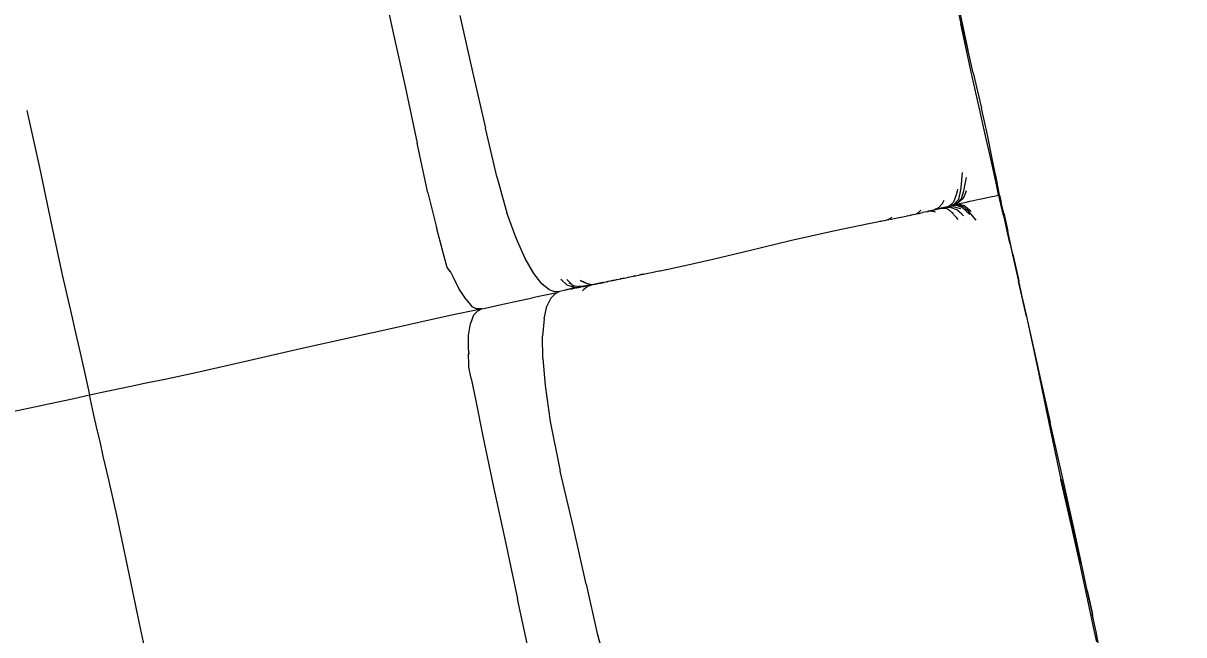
# Model space of a CAD drawing. Header units: millimetres. Extents: x 755110 to 820807, y -116979 to -66610.
# Drawn here: x 777270 to 778105, y -101877 to -101437 of the extents above; entities that cross this region are included whole.
import ezdxf

# ---------------------------------------------------------------- set-up
doc = ezdxf.new("R2010")
doc.units = ezdxf.units.MM
doc.header["$MEASUREMENT"] = 0
doc.layers.add('New_Dimensioning - General', color=7, linetype='Continuous')
doc.layers.add('New_Dimensioning - General_Pen_No__1', color=7, linetype='Continuous', lineweight=13)
doc.layers.add('New_Interior - Furniture _Pen_No__1', color=7, linetype='Continuous', lineweight=13)
doc.styles.add('GENERATED_STYLE_1', font='')
doc.styles.get('GENERATED_STYLE_1').set_extended_font_data('Arial')
doc.dimstyles.new('GENERATED_STYLE__1', dxfattribs={"dimtxt": 200, "dimasz": 95, "dimexe": 0.18, "dimexo": 0.0625, "dimgap": 0, "dimtad": 1, "dimdec": 0, "dimzin": 0, "dimdsep": 46, "dimtxsty": 'GENERATED_STYLE_1', "dimblk": 'ARROWHEAD_2', "dimblk1": 'ARROWHEAD_2', "dimblk2": 'ARROWHEAD_2', "dimcen": 0.09, "dimse1": 1, "dimse2": 1, "dimclrd": 7, "dimclre": 7, "dimclrt": 7, "dimadec": 0, "dimazin": 0, "dimtfac": 1, "dimtdec": 4, "dimtmove": 0, "dimatfit": 3, "dimfxl": 0, "dimtolj": 1, "dimtzin": 0, "dimarcsym": 0})

# ---------------------------------------------------------------- blocks, each defined once
blk = doc.blocks.new('*D178')
at = {"layer": 'New_Dimensioning - General_Pen_No__1', "color": 7, "linetype": 'Continuous', "lineweight": 13}
for p, q in [((779626.86, -97415.32), (778927.86, -94241.38)), ((779718.41, -97395.16), (779535.3, -97435.48)), ((779558.06, -97393.52), (779695.65, -97437.12)), ((780916.24, -103270.02), (779626.86, -97415.32)), ((781007.8, -103249.86), (780824.68, -103290.18)), ((780847.44, -103248.22), (780985.04, -103291.82)), ((781545.34, -106126.57), (780916.24, -103270.02))]:
    blk.add_line(p, q, dxfattribs=at)
at = {"layer": 'New_Dimensioning - General_Pen_No__1', "color": 7, "lineweight": 13, "insert": (780306.03, -100685.21), "char_height": 200, "attachment_point": 7, "rotation": 102.42002, "style": 'GENERATED_STYLE_1'}
blk.add_mtext('\\A1;{\\pql;\\fArial|b0|i0|c0|p34;5\xa0995}', dxfattribs=at)
blk = doc.blocks.new('ARROWHEAD_2')
at = {"color": 0, "linetype": 'Continuous', "lineweight": 0}
for p, q in [((-0.3781, -0.655), (0.3781, 0.655)), ((0, 0), (-1, 0))]:
    blk.add_line(p, q, dxfattribs=at)
blk = doc.blocks.new('*D181')
at = {"layer": 'New_Dimensioning - General_Pen_No__1', "color": 7, "linetype": 'Continuous', "lineweight": 13}
for p, q in [((779709.14, -94069.32), (779695.99, -94009.62)), ((779800.69, -94049.15), (779617.58, -94089.48)), ((779777.93, -94091.11), (779640.34, -94047.52)), ((783004.75, -109033.72), (779709.14, -94069.32)), ((783096.31, -109013.55), (782913.2, -109053.88)), ((782935.96, -109011.92), (783073.55, -109055.51)), ((783017.9, -109093.41), (783004.75, -109033.72))]:
    blk.add_line(p, q, dxfattribs=at)
at = {"layer": 'New_Dimensioning - General_Pen_No__1', "color": 7, "lineweight": 13, "insert": (781407.75, -101968.17), "char_height": 200, "attachment_point": 7, "rotation": 102.42002, "style": 'GENERATED_STYLE_1'}
blk.add_mtext('\\A1;{\\pql;\\fArial|b0|i0|c0|p34;15\xa0323}', dxfattribs=at)

msp = doc.modelspace()

# ---------------------------------------------------------------- linework, layer by layer
at = {"layer": 'New_Interior - Furniture _Pen_No__1', "color": 7, "linetype": 'Continuous', "lineweight": 13}
for p, q in [((777936.3, -101396.11), (777944.85, -101436.97)), ((777937, -101395.91), (777945.89, -101436.72)), ((777528.08, -101406.04), (777535.64, -101441.48)), ((777584.12, -101431.03), (777593.11, -101471.63)), ((777535.64, -101441.48), (777544.65, -101482.07)), ((777952.51, -101472.8), (777944.85, -101436.97)), ((777953.84, -101472.32), (777945.57, -101436.63)), ((777945.89, -101436.72), (777950.05, -101455.98)), ((777593.11, -101471.63), (777602.63, -101512.28)), ((777958.33, -101498.35), (777952.51, -101472.8)), ((777953.84, -101472.32), (777959.8, -101497.76)), ((777544.65, -101482.07), (777553.38, -101522.9)), ((777272.33, -101499.52), (777281.43, -101540.49)), ((777962.73, -101517.57), (777958.33, -101498.35)), ((777964.04, -101517.03), (777959.8, -101497.76)), ((777611.06, -101547.93), (777602.63, -101512.28)), ((777967.51, -101533.9), (777964.04, -101517.03)), ((777561.1, -101558.6), (777553.38, -101522.9)), ((777966.52, -101534.31), (777962.73, -101517.57)), ((777970.07, -101546.96), (777967.51, -101533.9)), ((777281.43, -101540.49), (777290.08, -101581.75)), ((777969.4, -101547.27), (777966.52, -101534.31)), ((777611.06, -101547.93), (777618.03, -101573.2)), ((777945.98, -101543.96), (777944.9, -101554.91)), ((777948.79, -101547.79), (777947.14, -101556.09)), ((777970.25, -101547.35), (777969.27, -101542.85)), ((777971.07, -101555.1), (777969.4, -101547.27)), ((777971.38, -101554.84), (777970.07, -101546.96)), ((777971.71, -101555.18), (777970.25, -101547.35)), ((777561.1, -101558.6), (777567.25, -101583.73)), ((777942.16, -101557.63), (777941.6, -101560.13)), ((777942.46, -101556.08), (777942.16, -101557.63)), ((777944.77, -101556.67), (777943.29, -101563.56)), ((777944.9, -101554.91), (777944.77, -101556.67)), ((777946.77, -101557.55), (777945.13, -101563)), ((777948.35, -101558.63), (777946.54, -101562.81)), ((777947.14, -101556.09), (777946.77, -101557.55)), ((777948.71, -101557.33), (777948.35, -101558.63)), ((777972.12, -101560.38), (777971.07, -101555.1)), ((777972.21, -101560.36), (777971.17, -101555.58)), ((777972.26, -101560.08), (777971.38, -101554.84)), ((777972.69, -101560.41), (777971.71, -101555.18)), ((777928.75, -101569.49), (777931.7, -101566.42)), ((777931.7, -101566.42), (777932.15, -101565.44)), ((777932.15, -101565.44), (777932.95, -101564)), ((777939.46, -101567.43), (777936.38, -101568.19)), ((777939.71, -101565.44), (777936.65, -101567.97)), ((777938.73, -101567.61), (777939.48, -101567.77)), ((777939.93, -101567.19), (777939.46, -101567.43)), ((777942.9, -101567.47), (777939.52, -101567.39)), ((777939.7, -101567.3), (777940.86, -101567.43)), ((777941.6, -101560.13), (777939.71, -101565.44)), ((777943.29, -101563.56), (777939.93, -101567.19)), ((777940.01, -101567.11), (777940.37, -101567.01)), ((777940.12, -101567.07), (777940.03, -101567.09)), ((777941.6, -101566.36), (777940.12, -101567.07)), ((777940.26, -101567.04), (777940.12, -101567.07)), ((777942.06, -101566.19), (777940.24, -101566.86)), ((777941.63, -101566.35), (777940.26, -101567.04)), ((777940.36, -101567.02), (777940.26, -101567.04)), ((777940.37, -101567.01), (777940.36, -101567.02)), ((777940.37, -101567.01), (777940.58, -101566.97)), ((777940.58, -101566.97), (777940.75, -101566.93)), ((777944.2, -101567.08), (777940.58, -101566.97)), ((777940.75, -101566.93), (777941.75, -101566.74)), ((777941.75, -101566.74), (777943.7, -101566.4)), ((777945.13, -101563), (777942.06, -101566.19)), ((777943.57, -101565.42), (777942.15, -101566.1)), ((777946.9, -101568.7), (777942.9, -101567.47)), ((777946.54, -101562.81), (777943.57, -101565.42)), ((777943.75, -101565.28), (777943.69, -101565.31)), ((777943.7, -101566.4), (777946.32, -101565.93)), ((777947.85, -101568.14), (777944.2, -101567.08)), ((777946.32, -101565.93), (777948.95, -101565.35)), ((777948.95, -101565.35), (777951.41, -101564.78)), ((777951.41, -101564.78), (777953.76, -101564.24)), ((777953.76, -101564.24), (777955.95, -101563.77)), ((777955.95, -101563.77), (777958.04, -101563.32)), ((777958.04, -101563.32), (777959.77, -101562.93)), ((777959.77, -101562.93), (777960.85, -101562.72)), ((777960.85, -101562.72), (777961.97, -101562.48)), ((777961.97, -101562.48), (777963.82, -101562.08)), ((777963.82, -101562.08), (777966.04, -101561.61)), ((777966.04, -101561.61), (777968.94, -101561.03)), ((777968.94, -101561.03), (777971.12, -101560.59)), ((777971.12, -101560.59), (777971.89, -101560.43)), ((777971.89, -101560.43), (777971.97, -101560.41)), ((777971.97, -101560.41), (777972.12, -101560.38)), ((777972.12, -101560.38), (777972.21, -101560.36)), ((777973.48, -101565.84), (777972.21, -101560.36)), ((777973.52, -101565.24), (777972.26, -101560.08)), ((777972.69, -101560.41), (777974.02, -101565.56)), ((777973.69, -101566.76), (777973.48, -101565.84)), ((777975.43, -101572.99), (777973.52, -101565.24)), ((777975.67, -101575.15), (777973.69, -101566.76)), ((777976, -101573.3), (777974.02, -101565.56)), ((777624.61, -101591.39), (777618.03, -101573.2)), ((777899.16, -101576.74), (777903.2, -101575.91)), ((777903.2, -101575.91), (777906.27, -101575.28)), ((777906.27, -101575.28), (777907.6, -101575)), ((777906.51, -101575.23), (777906.27, -101575.28)), ((777907.6, -101575), (777908.61, -101574.78)), ((777908.61, -101574.78), (777910.75, -101574.33)), ((777908.63, -101574.78), (777908.61, -101574.78)), ((777910.12, -101574.46), (777908.63, -101574.78)), ((777910.75, -101574.33), (777913.11, -101573.84)), ((777911.1, -101574.26), (777910.75, -101574.33)), ((777913.1, -101573.84), (777914.86, -101572.28)), ((777913.11, -101573.84), (777914.79, -101573.49)), ((777914.79, -101573.49), (777916.34, -101573.15)), ((777914.86, -101572.28), (777916.14, -101571.14)), ((777916.34, -101573.15), (777917.34, -101572.93)), ((777918.79, -101572.62), (777917.37, -101572.93)), ((777919.96, -101572.36), (777918.79, -101572.62)), ((777919.97, -101572.35), (777919.96, -101572.36)), ((777919.97, -101572.35), (777920.86, -101572.16)), ((777921.4, -101572.02), (777920.85, -101572.15)), ((777920.86, -101572.16), (777921.33, -101572.05)), ((777921.33, -101572.05), (777921.78, -101571.95)), ((777921.94, -101571.89), (777921.4, -101572.02)), ((777921.78, -101571.95), (777922.47, -101571.78)), ((777922.77, -101571.7), (777921.94, -101571.89)), ((777922.47, -101571.78), (777923.64, -101571.5)), ((777922.47, -101571.78), (777925.31, -101572.27)), ((777923.74, -101571.46), (777922.77, -101571.7)), ((777923.74, -101571.47), (777924.84, -101571.21)), ((777924.69, -101571.24), (777927.76, -101569.98)), ((777924.84, -101571.21), (777925.6, -101571.03)), ((777926.61, -101572.64), (777925.31, -101572.27)), ((777925.6, -101571.03), (777926.01, -101570.93)), ((777925.62, -101571.02), (777927.62, -101570.05)), ((777926.54, -101570.8), (777926.01, -101570.92)), ((777926.01, -101570.93), (777926.16, -101570.9)), ((777926.16, -101570.9), (777926.69, -101570.76)), ((777927.25, -101570.22), (777926.54, -101570.8)), ((777927.5, -101570.56), (777926.54, -101570.8)), ((777927.5, -101570.56), (777928.21, -101570.4)), ((777928.75, -101569.49), (777927.76, -101569.98)), ((777928.57, -101570.3), (777928.2, -101570.39)), ((777929.71, -101570.02), (777928.57, -101570.3)), ((777928.58, -101570.31), (777930, -101569.95)), ((777930, -101569.95), (777930.84, -101569.74)), ((777930.75, -101569.75), (777930, -101569.94)), ((777934.66, -101570.09), (777930, -101569.95)), ((777931.75, -101569.51), (777930.84, -101569.74)), ((777932.31, -101569.34), (777931.75, -101569.51)), ((777932.29, -101569.35), (777932.32, -101569.34)), ((777932.31, -101569.34), (777936.19, -101568.34)), ((777932.34, -101569.33), (777932.86, -101569.21)), ((777932.86, -101569.21), (777933.22, -101569.11)), ((777933.22, -101569.11), (777933.35, -101569.07)), ((777933.59, -101569.01), (777937.2, -101569.07)), ((777933.99, -101568.91), (777936.12, -101569.05)), ((777934.33, -101568.83), (777935.01, -101568.98)), ((777937.45, -101571.92), (777934.66, -101570.09)), ((777936.19, -101568.34), (777936.65, -101567.97)), ((777936.2, -101568.33), (777940.18, -101568.72)), ((777936.34, -101568.23), (777938.15, -101568.53)), ((777937.75, -101569.17), (777937.2, -101569.07)), ((777937.83, -101572.15), (777937.45, -101571.92)), ((777937.75, -101569.17), (777941.8, -101570.74)), ((777941.68, -101576.39), (777937.83, -101572.15)), ((777941.8, -101567.79), (777938.13, -101567.75)), ((777939.43, -101573.64), (777938.44, -101572.81)), ((777940.18, -101568.72), (777944.69, -101570.11)), ((777945.95, -101569.19), (777941.8, -101567.79)), ((777945.73, -101574.06), (777941.8, -101570.74)), ((777946.95, -101575.31), (777945.73, -101574.06)), ((777951.32, -101574.29), (777945.95, -101569.19)), ((777950.98, -101572.28), (777946.9, -101568.7)), ((777947.85, -101568.14), (777951.33, -101571.15)), ((777948.57, -101570.17), (777950.35, -101571.63)), ((777951.5, -101574.27), (777949.78, -101572.83)), ((777950.98, -101572.28), (777950.35, -101571.63)), ((777955.89, -101578.51), (777950.98, -101572.28)), ((777952.24, -101572.17), (777951.33, -101571.15)), ((777951.84, -101573.38), (777951.87, -101573.41)), ((777978.38, -101586.05), (777975.43, -101572.99)), ((777975.57, -101575.06), (777978.46, -101587.36)), ((777975.67, -101575.15), (777978.42, -101587.19)), ((777976, -101573.3), (777978.88, -101586.28)), ((777290.08, -101581.75), (777297.79, -101617.84)), ((777571.81, -101600.86), (777567.25, -101583.73)), ((777853.1, -101586.07), (777877.54, -101581.12)), ((777877.54, -101581.11), (777877.31, -101581.16)), ((777877.54, -101581.12), (777886.99, -101579.23)), ((777887.77, -101579.07), (777886.67, -101579.29)), ((777886.99, -101579.23), (777887.85, -101579.06)), ((777887.82, -101579.06), (777887.77, -101579.07)), ((777890.03, -101578.82), (777887.86, -101579.06)), ((777892.02, -101578.24), (777890.03, -101578.82)), ((777892.02, -101578.24), (777895.49, -101576.25)), ((777892.67, -101578.07), (777892.13, -101578.18)), ((777892.69, -101578.07), (777892.99, -101578)), ((777894.33, -101577.73), (777892.99, -101578)), ((777894.33, -101577.73), (777894.91, -101577.61)), ((777894.91, -101577.61), (777899.16, -101576.74)), ((777943.01, -101577.9), (777941.68, -101576.39)), ((777631.19, -101605.92), (777624.61, -101591.39)), ((777822.04, -101593.13), (777853.1, -101586.07)), ((777853.03, -101586.08), (777853, -101586.09)), ((777978.24, -101586.25), (777978.22, -101586.16)), ((777980.14, -101594.73), (777978.24, -101586.25)), ((777982.27, -101602.83), (777978.38, -101586.05)), ((777978.46, -101587.36), (777982.1, -101603.38)), ((777982.4, -101603.15), (777978.88, -101586.28)), ((777574.97, -101612.55), (777571.81, -101600.86)), ((777766.42, -101606.5), (777792.44, -101600.27)), ((777792.44, -101600.27), (777822.04, -101593.13)), ((777822.04, -101593.13), (777821.96, -101593.15)), ((777637.48, -101616.84), (777631.19, -101605.92)), ((777746.17, -101611.02), (777766.42, -101606.5)), ((777982.1, -101603.38), (777986.45, -101622.31)), ((777982.27, -101602.83), (777986.65, -101622.07)), ((777982.4, -101603.15), (777982.91, -101605.67)), ((777577.42, -101615.55), (777574.97, -101612.55)), ((777579.58, -101619.67), (777577.32, -101615.36)), ((777643.21, -101624.2), (777637.48, -101616.84)), ((777714.71, -101617.56), (777713.16, -101617.89)), ((777713.62, -101617.8), (777716.36, -101617.23)), ((777716.36, -101617.23), (777714.71, -101617.56)), ((777716.36, -101617.23), (777719.4, -101616.6)), ((777719.4, -101616.6), (777722.44, -101615.96)), ((777719.44, -101616.59), (777719.4, -101616.6)), ((777722.44, -101615.96), (777725.22, -101615.39)), ((777725.22, -101615.39), (777727.33, -101614.96)), ((777727.33, -101614.96), (777728.34, -101614.75)), ((777728.34, -101614.75), (777733.04, -101613.79)), ((777733.03, -101613.78), (777732.79, -101613.83)), ((777733.04, -101613.79), (777746.17, -101611.02)), ((777297.79, -101617.84), (777303.59, -101643.42)), ((777583.41, -101627.52), (777579.58, -101619.67)), ((777648.22, -101628.41), (777643.21, -101624.2)), ((777657.93, -101622.17), (777656.73, -101621.04)), ((777657.93, -101622.17), (777660.37, -101624.22)), ((777661.17, -101624.86), (777660.37, -101624.22)), ((777662.37, -101622.42), (777661.12, -101621.12)), ((777661.17, -101624.86), (777663.91, -101626.01)), ((777662.37, -101622.42), (777664.66, -101624.66)), ((777663.96, -101624.22), (777662.94, -101623.63)), ((777663.91, -101626.01), (777664.54, -101626.26)), ((777664.66, -101624.66), (777663.96, -101624.22)), ((777664.66, -101624.66), (777665.63, -101625.31)), ((777665.63, -101625.31), (777668.64, -101625.93)), ((777668.64, -101625.93), (777669.56, -101626.11)), ((777670.53, -101626.07), (777669.56, -101626.11)), ((777669.56, -101626.11), (777672.83, -101626.1)), ((777673.8, -101625.89), (777670.53, -101626.07)), ((777672.05, -101626.24), (777670.57, -101626.1)), ((777670.64, -101621.6), (777671.91, -101622.34)), ((777671.91, -101622.34), (777672.6, -101622.65)), ((777671.91, -101622.34), (777674.35, -101623.62)), ((777675.52, -101623.89), (777672.6, -101622.65)), ((777672.94, -101626.07), (777673.08, -101626.04)), ((777673.08, -101626.04), (777674.18, -101625.83)), ((777673.8, -101625.89), (777673.22, -101626.01)), ((777674.73, -101625.71), (777673.8, -101625.89)), ((777674.18, -101625.83), (777674.9, -101625.7)), ((777675.36, -101625.59), (777674.73, -101625.71)), ((777674.9, -101625.7), (777675.79, -101625.52)), ((777676.01, -101625.46), (777675.36, -101625.59)), ((777675.5, -101626.58), (777676.38, -101626.02)), ((777676.24, -101624.19), (777675.52, -101623.89)), ((777675.79, -101625.52), (777677.46, -101625.18)), ((777676.95, -101625.27), (777676.01, -101625.46)), ((777679.2, -101624.83), (777676.24, -101624.19)), ((777676.38, -101626.02), (777679.04, -101624.86)), ((777676.38, -101626.02), (777677.17, -101625.71)), ((777678.06, -101625.05), (777676.95, -101625.27)), ((777677.17, -101625.71), (777679.7, -101624.75)), ((777677.46, -101625.18), (777679.04, -101624.86)), ((777677.52, -101625.17), (777677.52, -101625.16)), ((777679.2, -101624.83), (777678.06, -101625.05)), ((777679.04, -101624.86), (777679.7, -101624.75)), ((777680.36, -101624.6), (777679.2, -101624.83)), ((777679.7, -101624.75), (777680.01, -101624.69)), ((777680.01, -101624.69), (777680.55, -101624.58)), ((777681.54, -101624.37), (777680.36, -101624.6)), ((777680.55, -101624.58), (777681.46, -101624.4)), ((777681.46, -101624.4), (777682.84, -101624.14)), ((777682.71, -101624.15), (777681.54, -101624.37)), ((777683.8, -101623.94), (777682.71, -101624.15)), ((777682.84, -101624.14), (777684.32, -101623.86)), ((777684.85, -101623.75), (777683.8, -101623.94)), ((777684.32, -101623.86), (777685.5, -101623.64)), ((777685.83, -101623.56), (777684.85, -101623.75)), ((777685.5, -101623.64), (777686.4, -101623.47)), ((777686.85, -101623.37), (777685.83, -101623.56)), ((777686.4, -101623.47), (777686.85, -101623.38)), ((777687.02, -101623.33), (777686.85, -101623.37)), ((777687.02, -101623.34), (777687.94, -101623.16)), ((777689.2, -101622.91), (777687.94, -101623.16)), ((777690.65, -101622.6), (777689.2, -101622.91)), ((777690.16, -101622.71), (777690.65, -101622.6)), ((777691.64, -101622.39), (777690.65, -101622.6)), ((777691.65, -101622.4), (777692.91, -101622.13)), ((777692.91, -101622.13), (777694.29, -101621.85)), ((777694.18, -101621.86), (777693.13, -101622.09)), ((777695.56, -101621.57), (777694.18, -101621.86)), ((777694.29, -101621.85), (777696.53, -101621.37)), ((777696.53, -101621.37), (777698.63, -101620.94)), ((777697.1, -101621.24), (777696.53, -101621.37)), ((777698.63, -101620.93), (777698.62, -101620.93)), ((777698.63, -101620.94), (777699.59, -101620.73)), ((777699.59, -101620.73), (777700.12, -101620.63)), ((777700.01, -101620.63), (777699.59, -101620.73)), ((777701.13, -101620.41), (777700.01, -101620.63)), ((777700.12, -101620.63), (777700.98, -101620.45)), ((777700.98, -101620.45), (777701.88, -101620.25)), ((777701.88, -101620.25), (777701.13, -101620.41)), ((777701.88, -101620.25), (777702.53, -101620.11)), ((777702.53, -101620.11), (777703.55, -101619.89)), ((777703.55, -101619.89), (777705.57, -101619.48)), ((777703.64, -101619.87), (777703.55, -101619.89)), ((777705.57, -101619.48), (777705.17, -101619.56)), ((777705.57, -101619.48), (777707.7, -101619.04)), ((777707.7, -101619.04), (777709.06, -101618.75)), ((777709.06, -101618.75), (777709.91, -101618.58)), ((777709.14, -101618.73), (777709.06, -101618.74)), ((777709.91, -101618.57), (777709.14, -101618.73)), ((777709.91, -101618.58), (777710.54, -101618.45)), ((777710.54, -101618.45), (777711.55, -101618.22)), ((777711.55, -101618.22), (777713.62, -101617.8)), ((777711.61, -101618.21), (777711.55, -101618.22)), ((777992.28, -101647.8), (777986.45, -101622.31)), ((777991.09, -101642.38), (777986.65, -101622.07)), ((777588.6, -101635.54), (777583.41, -101627.52)), ((777623.9, -101637.04), (777636.43, -101634.36)), ((777653.88, -101630.7), (777636.43, -101634.36)), ((777649.55, -101634.46), (777646.81, -101640.35)), ((777648.22, -101628.41), (777652.38, -101629.83)), ((777649.55, -101634.46), (777652.96, -101631.14)), ((777655.59, -101629.87), (777652.38, -101629.83)), ((777652.96, -101631.14), (777656.12, -101629.61)), ((777656.12, -101629.61), (777660.07, -101628.58)), ((777660.07, -101628.58), (777664.82, -101627.61)), ((777660.44, -101628.5), (777660.33, -101628.52)), ((777665.1, -101627.54), (777660.44, -101628.5)), ((777664.73, -101627.94), (777664.03, -101628.29)), ((777665.3, -101626.48), (777664.54, -101626.26)), ((777664.54, -101626.26), (777667.4, -101627.13)), ((777664.73, -101627.94), (777667.13, -101627.19)), ((777664.82, -101627.61), (777667.13, -101627.19)), ((777666.94, -101627.22), (777665.1, -101627.54)), ((777667.96, -101627.03), (777665.3, -101626.48)), ((777667.13, -101627.18), (777666.94, -101627.22)), ((777667.13, -101627.19), (777667.4, -101627.14)), ((777667.92, -101627.04), (777667.4, -101627.13)), ((777667.92, -101627.04), (777668.16, -101626.99)), ((777668.77, -101626.87), (777667.96, -101627.03)), ((777668.16, -101626.99), (777668.47, -101626.94)), ((777668.47, -101626.94), (777669.51, -101626.75)), ((777669.97, -101626.63), (777668.77, -101626.87)), ((777669.51, -101626.75), (777670.68, -101626.52)), ((777671.19, -101626.41), (777669.97, -101626.63)), ((777670.68, -101626.52), (777671.35, -101626.38)), ((777671.35, -101626.37), (777671.19, -101626.41)), ((777671.35, -101626.38), (777672, -101626.25)), ((777672, -101626.25), (777672.48, -101626.15)), ((777673.51, -101628.28), (777672.46, -101629.37)), ((777675.5, -101626.58), (777673.51, -101628.28)), ((777992.34, -101647.75), (777988.02, -101629.17)), ((777578.3, -101646.58), (777596.77, -101642.59)), ((777588.6, -101635.54), (777592.65, -101640.47)), ((777592.65, -101640.47), (777596.33, -101642.2)), ((777599.96, -101642.33), (777596.33, -101642.2)), ((777599.96, -101642.33), (777596.71, -101643.88)), ((777596.77, -101642.59), (777598.27, -101642.27)), ((777599.96, -101642.33), (777602.22, -101641.82)), ((777602.22, -101641.82), (777607.6, -101640.63)), ((777607.6, -101640.63), (777615.16, -101638.96)), ((777615.16, -101638.96), (777623.9, -101637.04)), ((777644.76, -101649.41), (777646.81, -101640.35)), ((777303.59, -101643.42), (777307.5, -101660.42)), ((777536.56, -101655.94), (777559.8, -101650.66)), ((777559.8, -101650.66), (777578.3, -101646.58)), ((777593.97, -101646.88), (777591.74, -101652.87)), ((777596.71, -101643.88), (777593.97, -101646.88)), ((777644.76, -101649.41), (777643.7, -101661.98)), ((777992.28, -101647.8), (777999.83, -101683.5)), ((778000.02, -101683.44), (777992.34, -101647.75)), ((777503.78, -101663.22), (777536.56, -101655.94)), ((777590.33, -101661.4), (777591.74, -101652.87)), ((777993.76, -101654.3), (778000.08, -101683.33)), ((777307.5, -101660.42), (777309.89, -101670.72)), ((777466.19, -101671.39), (777503.78, -101663.22)), ((777590.39, -101670.83), (777590.33, -101661.4)), ((777643.88, -101677.98), (777643.7, -101661.98)), ((777309.89, -101670.72), (777311.88, -101679.22)), ((777428.71, -101680.06), (777466.19, -101671.39)), ((777590.21, -101676.17), (777590.65, -101673.52)), ((777590.53, -101680.97), (777590.21, -101676.17)), ((777590.79, -101674.96), (777590.39, -101670.83)), ((777311.88, -101679.22), (777314.54, -101690.89)), ((777396, -101687.63), (777428.71, -101680.06)), ((777590.47, -101684.16), (777590.53, -101680.97)), ((777592.36, -101692.4), (777590.47, -101684.16)), ((777643.88, -101677.98), (777645.46, -101697.31)), ((777998.72, -101677.08), (778000.13, -101683.4)), ((777999.83, -101683.5), (778008.19, -101724.33)), ((778000.08, -101683.33), (778008.54, -101724.15)), ((778000.13, -101683.4), (778009.28, -101724.06)), ((777314.54, -101690.89), (777317.44, -101704.16)), ((777357.05, -101695.84), (777372.72, -101692.6)), ((777372.72, -101692.6), (777396, -101687.63)), ((777592.36, -101692.4), (777595.57, -101708.57)), ((777328.67, -101701.68), (777338.9, -101699.53)), ((777338.9, -101699.53), (777347.08, -101697.88)), ((777347.08, -101697.88), (777357.05, -101695.84)), ((777645.46, -101697.31), (777649.23, -101723.28)), ((777287.74, -101710.67), (777295.94, -101708.93)), ((777295.94, -101708.93), (777306.19, -101706.71)), ((777306.19, -101706.71), (777317.44, -101704.16)), ((777317.24, -101704.03), (777317.14, -101703.97)), ((777317.44, -101704.16), (777317.24, -101704.03)), ((777317.25, -101704.5), (777317.31, -101704.38)), ((777317.31, -101704.38), (777317.44, -101704.16)), ((777317.44, -101704.16), (777328.67, -101701.68)), ((777317.56, -101703.96), (777317.44, -101704.16)), ((777317.44, -101704.16), (777317.63, -101704.31)), ((777320.33, -101717.5), (777317.44, -101704.16)), ((777317.61, -101703.87), (777317.56, -101703.96)), ((777317.63, -101704.31), (777317.73, -101704.38)), ((777595.57, -101708.57), (777600.6, -101733.89)), ((777262.01, -101716.05), (777277.72, -101712.78)), ((777277.72, -101712.78), (777287.74, -101710.67)), ((777322.96, -101729.25), (777320.33, -101717.5)), ((778008.56, -101723.98), (778006.65, -101715.06)), ((777649.23, -101723.28), (777656.38, -101759.1)), ((778008.19, -101724.33), (778017.03, -101765.05)), ((778018.47, -101764.45), (778009.28, -101724.06)), ((777324.93, -101737.84), (777322.96, -101729.25)), ((777600.6, -101733.89), (777608.05, -101769.5)), ((777327.31, -101748.21), (777324.93, -101737.84)), ((777331.24, -101765.23), (777327.31, -101748.21)), ((777665.84, -101799.69), (777656.38, -101759.1)), ((777337.11, -101790.86), (777331.24, -101765.23)), ((778025.15, -101800.64), (778017.03, -101765.05)), ((778025.61, -101800.41), (778017.48, -101764.84)), ((778026.41, -101800.06), (778018.47, -101764.45)), ((777608.05, -101769.5), (777617.09, -101810.17)), ((777344.83, -101827.12), (777337.11, -101790.86)), ((777674.96, -101840.34), (777665.84, -101799.69)), ((778030.76, -101826.18), (778025.15, -101800.64)), ((778031.28, -101825.95), (778025.61, -101800.41)), ((778031.92, -101825.63), (778026.41, -101800.06)), ((777617.09, -101810.17), (777625.73, -101850.94)), ((778034.9, -101845.15), (778030.76, -101826.18)), ((778036.02, -101844.94), (778031.92, -101825.63)), ((777353.38, -101868.7), (777344.83, -101827.12)), ((777674.96, -101840.34), (777683.06, -101875.89)), ((777633.4, -101886.5), (777625.73, -101850.94)), ((778038.37, -101861.05), (778034.9, -101845.15)), ((778035.76, -101845.08), (778039.6, -101861.8)), ((778036.02, -101844.94), (778039.67, -101862.01)), ((778041.06, -101873.43), (778038.37, -101861.05)), ((778042.46, -101874.8), (778039.6, -101861.8)), ((778040.21, -101864.58), (778039.67, -101862.01)), ((777362.35, -101910.2), (777353.38, -101868.7)), ((777683.06, -101875.89), (777690.11, -101901.11)), ((778042.82, -101881.86), (778041.06, -101873.43)), ((778043.92, -101882.64), (778042.46, -101874.8))]:
    msp.add_line(p, q, dxfattribs=at)

# ---------------------------------------------------------------- dimensions: what is measured, and where the dimension line sits
at = {"layer": 'New_Dimensioning - General', "color": 7, "linetype": 'Continuous', "lineweight": 13}
for base, p1, p2, picture, middle in [((779709.14, -94069.32), (781085.44, -109456.41), (777884.55, -94471.15), '*D181', (781219.8, -101579.74)), ((779626.86, -97415.32), (779778.21, -103520.65), (778022.01, -97768.76), '*D178', (780134.48, -100371.23))]:
    dim = msp.add_linear_dim(base=base, p1=p1, p2=p2, angle=102.42002, dimstyle='GENERATED_STYLE__1', dxfattribs=at)
    dim.commit()
    dim.dimension.update_dxf_attribs({"geometry": picture, "text_midpoint": middle, "dimtype": 160, "text_rotation": 102.42002})

doc.saveas('drawing.dxf')
